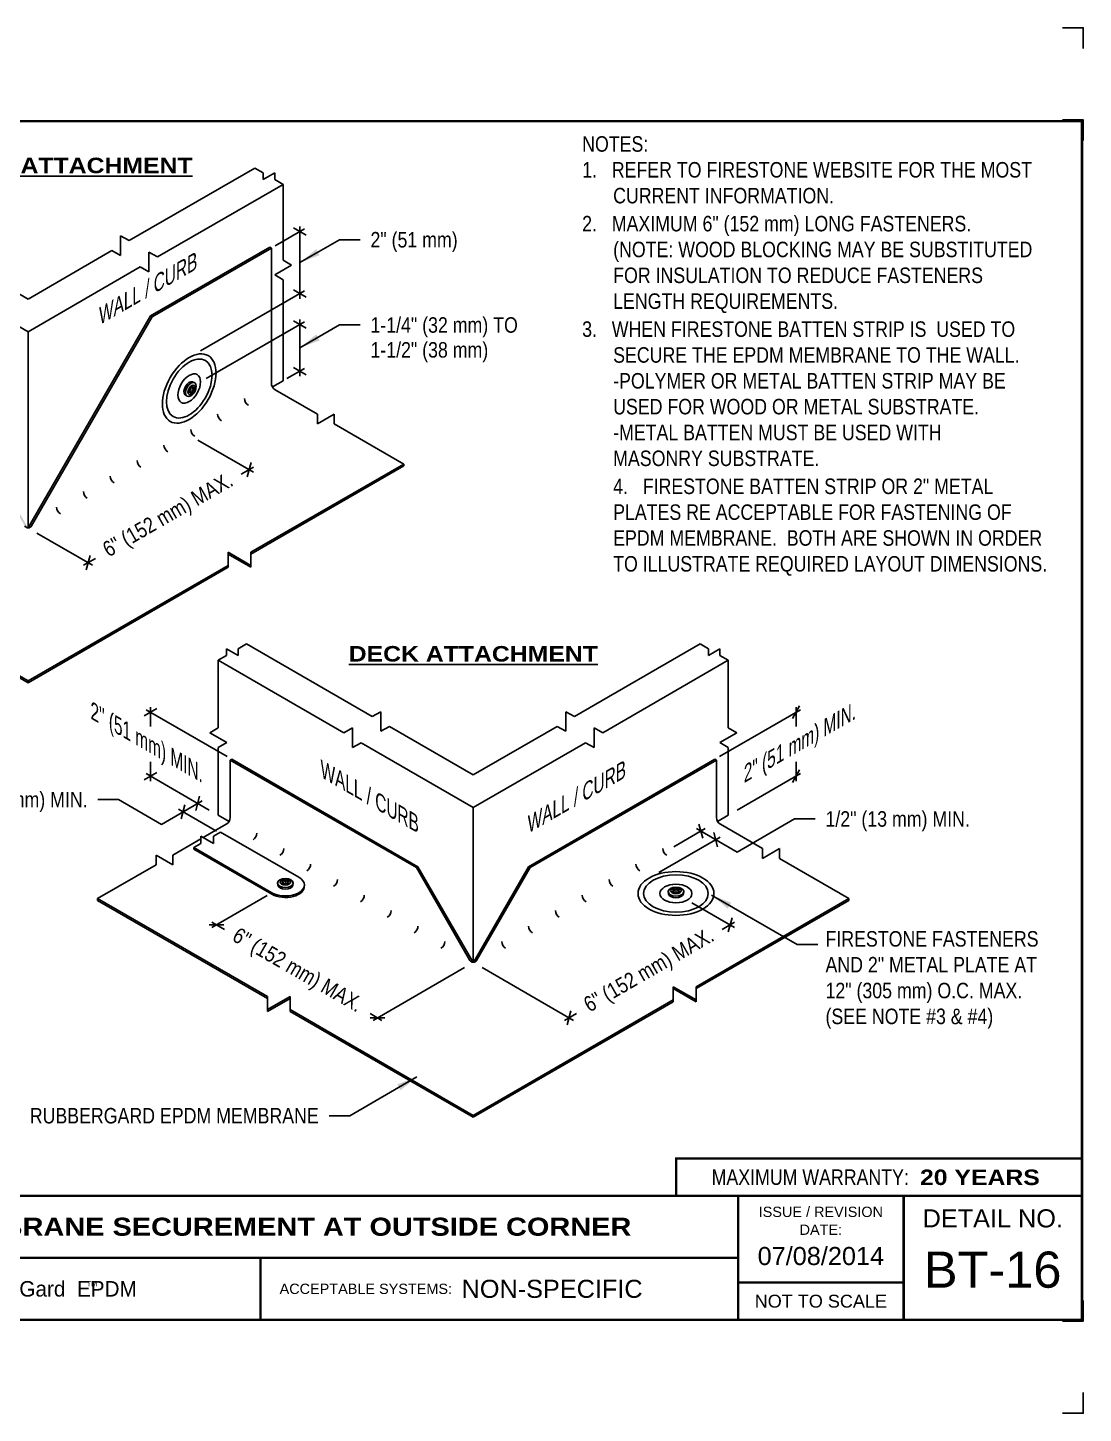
# Model space of a CAD drawing. Header units: inches. Extents: x 165.4 to 185.5, y -124.4 to -107.6.
# Drawn here: x 172.71 to 185.48, y -124.4 to -107.64 of the extents above; entities that cross this region are included whole.
import ezdxf
from ezdxf.enums import TextEntityAlignment as Align

# ---------------------------------------------------------------- set-up
doc = ezdxf.new("R2010")
doc.units = ezdxf.units.IN
doc.header["$MEASUREMENT"] = 0
doc.layers.get('0').update_dxf_attribs({"linetype": 'CONTINUOUS'})
doc.layers.get('DEFPOINTS').update_dxf_attribs({"linetype": 'CONTINUOUS'})
for name, color, linetype in [('FSBP-ACCESSORY-FIRESTONE', 7, 'CONTINUOUS'), ('FSBP-ANNO-NOTE', 7, 'CONTINUOUS'), ('FSBP-MEMBRANE', 7, 'CONTINUOUS'), ('FSBP-TTLB', 7, 'CONTINUOUS'), ('FSBP-TTLB-BORDER', 7, 'CONTINUOUS'), ('FSBP-TTLB-TEXT', 7, 'CONTINUOUS'), ('FSBP-WALL-CURB', 9, 'CONTINUOUS')]:
    doc.layers.add(name, color=color, linetype=linetype)
doc.styles.add('FSBP_ARIAL', font='arial.ttf')
doc.styles.add('FSBP_ARIAL_BOLD', font='')
doc.styles.add('FSBP_ARIAL_NAR', font='ARIALN.TTF')
doc.styles.add('FSBP_BANKGOTHIC', font='bgothm.ttf')
doc.styles.get('FSBP_ARIAL_BOLD').set_extended_font_data('Arial Black')
doc.dimstyles.new('FSBP-LEADER', dxfattribs={"dimtxt": 0.1875, "dimasz": 0.25, "dimexe": 0.0625, "dimexo": 0.125, "dimgap": 0.125, "dimtad": 0, "dimtih": 1, "dimtoh": 1, "dimdec": 4, "dimzin": 0, "dimdsep": 46, "dimlunit": 4, "dimtxsty": 'FSBP_ARIAL_NAR', "dimcen": 0.09375, "dimclrd": 256, "dimclre": 256, "dimclrt": 256, "dimadec": 0, "dimazin": 0, "dimtfac": 1, "dimtdec": 4, "dimtofl": 0, "dimtmove": 0, "dimatfit": 3, "dimfxl": 1, "dimtolj": 1, "dimtzin": 0, "dimlwd": -1, "dimlwe": -1, "dimarcsym": 0})

# ---------------------------------------------------------------- blocks, each defined once
blk = doc.blocks.new('TTLB-EPDM_1')
at = {"layer": 'DEFPOINTS', "linetype": 'Continuous', "ltscale": 1.75}
for points in [[(20.01562500000003, 13.88083333333333), (20.01562500000003, 14.13083333333333), (19.76562500000003, 14.13083333333333)], [(20.01562500000003, -2.380833333333342), (20.01562500000003, -2.630833333333342), (19.76562500000003, -2.630833333333342)]]:
    blk.add_lwpolyline(points, dxfattribs=at)
at = {"layer": 'DEFPOINTS', "color": 1}
for points in [[(20.015625, 12.765625), (20.015625, 13.015625), (19.765625, 13.015625)], [(20.015625, -1.265625), (20.015625, -1.515625), (19.765625, -1.515625)]]:
    blk.add_lwpolyline(points, dxfattribs=at)
at = {"layer": 'FSBP-TTLB', "const_width": 0.03125}
blk.add_lwpolyline([(15.09028770518938, 0), (20, 0), (20, 0.4512598240669945), (15.09028770518938, 0.4512598240669945)], close=True, dxfattribs=at)
for points in [[(0, 0), (0, -1.5), (20, -1.5), (20, 0), (0, 0)], [(15.84028770518938, 0), (15.84028770518938, -1.5)], [(17.84110496735593, 0), (17.84110496735593, -1.5)], [(20, 0), (20, -1.5)], [(4.825208527206769, -0.75), (15.84028770518938, -0.75)], [(15.84028770518938, -1.048740175933006), (17.84110496735593, -1.048740175933006)]]:
    blk.add_lwpolyline(points, dxfattribs=at)
at = {"layer": 'FSBP-TTLB-BORDER', "const_width": 0.03125}
blk.add_lwpolyline([(20, 0), (20, 13), (0, 13), (0, 0)], dxfattribs=at)
at = {"layer": 'FSBP-TTLB-TEXT', "const_width": 0.03125}
blk.add_lwpolyline([(10.06152282927678, -0.75), (10.06152282927678, -1.5)], dxfattribs=at)
at = {"layer": 'FSBP-TTLB-TEXT', "style": 'FSBP_ARIAL_NAR'}
blk.add_text('MAXIMUM WARRANTY:', height=0.1875, dxfattribs=at).set_placement((17.90516569312837, 0.2256299120335257), align=Align.MIDDLE_RIGHT)
at = {"layer": 'FSBP-TTLB-TEXT'}
for s, height, style, p in [('ISSUE / REVISION', 0.125, 'FSBP_ARIAL', (16.84069633627263, -0.1938496373466023)), ('DETAIL NO.', 0.21875, 'FSBP_ARIAL', (18.92055248367797, -0.2724398367368792)), ('DATE:', 0.125, 'FSBP_ARIAL', (16.84069633627263, -0.409973105348854)), ('RubberGard  EPDM', 0.1875, 'FSBP_BANKGOTHIC', (7.443365678241776, -1.125)), ('TM', 0.0625, 'FSBP_BANKGOTHIC', (8.023397742165457, -1.062518816683806)), ('NOT TO SCALE', 0.15625, 'FSBP_ARIAL', (16.84069633627263, -1.274370087966503))]:
    blk.add_text(s, height=height, dxfattribs=dict(at, style=style)).set_placement(p, align=Align.MIDDLE_CENTER)
at = {"layer": 'FSBP-TTLB-TEXT', "style": 'FSBP_ARIAL'}
blk.add_text('ACCEPTABLE SYSTEMS:', height=0.125, dxfattribs=at).set_placement((10.29281281591562, -1.125), align=Align.MIDDLE_LEFT)
at = {"layer": 'FSBP-TTLB-TEXT'}
for tag, height, style, p in [('MAXIMUM_WARRANTY', 0.1875, 'FSBP_ARIAL_BOLD', (18.03987100774941, 0.2240244307510579)), ('ACCPT_SYSTEMS', 0.21875, 'FSBP_ARIAL', (12.49438170418193, -1.125))]:
    blk.add_attdef(tag, text='', height=height, dxfattribs=dict(at, style=style)).set_placement(p, align=Align.MIDDLE_LEFT)
for tag, height, style, p in [('DETAIL_DESCP_LINE_1', 0.21875, 'FSBP_ARIAL_BOLD', (10.33118450231211, -0.3736318192489421)), ('ISSUE_REV_DATE', 0.21875, 'FSBP_ARIAL', (16.84069633627263, -0.7282559425942452)), ('DETAIL_NUMBER', 0.4375, 'FSBP_ARIAL', (18.91941590748775, -0.8931630692489421))]:
    blk.add_attdef(tag, text='', height=height, dxfattribs=dict(at, style=style)).set_placement(p, align=Align.MIDDLE_CENTER)

msp = doc.modelspace()

# ---------------------------------------------------------------- hatches: boundary and pattern name
at = {"layer": 'FSBP-MEMBRANE'}
h = msp.add_hatch(color=256, dxfattribs=at)
h.paths.add_polyline_path([(175.6555027445142, -110.3090919890748), (175.636017172929, -110.2978419890748), (174.1940848756277, -111.130341989075), (174.2135704472128, -111.1415919890749)])
h.paths.add_polyline_path([(174.2135704472128, -111.141591989075), (174.1940848756279, -111.1303419890751), (172.7182558027569, -113.6865529265746, -0.2679491924352108), (172.7131814351566, -113.6894826140746), (172.7131814351566, -113.6934669890746, 0.2679491924316857), (172.7537763759591, -113.6700294890745)])
h = msp.add_hatch(color=256, dxfattribs=at)
h.paths.add_polyline_path([(169.7903456973839, -110.4853419890749), (169.7708601257988, -110.4965919890749), (171.3751721863098, -111.422841989075), (171.3946577578949, -111.411591989075)])
h.paths.add_polyline_path([(171.3946577578947, -111.4115919890751), (171.3751721863098, -111.422841989075), (172.6725864943541, -113.6700294890747, 0.2679491924317109), (172.7131814351566, -113.6934669890747), (172.7131814351566, -113.6894826140746, -0.2679491924312847), (172.7081070675562, -113.6865529265747)])
h = msp.add_hatch(color=256, dxfattribs=at)
h.paths.add_polyline_path([(170.4976358382854, -114.2659830467086), (170.4976358382854, -114.2884830467086), (172.7131814351566, -115.567628893464), (172.7131814351566, -115.545128893464)])
h.paths.add_polyline_path([(170.4976358382854, -114.1293812880248), (170.4976358382854, -114.1068812880248), (170.2220635086716, -114.2659830467086), (170.2220635086716, -114.2884830467085)])
h.paths.add_polyline_path([(168.1688976750101, -112.9214854412694), (168.16889767501, -112.9439854412695), (170.2220635086716, -114.1293812880249), (170.2220635086716, -114.1068812880248)])
h = msp.add_hatch(color=256, dxfattribs=at)
h.paths.add_polyline_path([(177.2574651953029, -112.9439854412694), (177.2574651953029, -112.9214854412694), (175.4084570880522, -113.9890107697244), (175.4084570880522, -114.0115107697244)])
h.paths.add_polyline_path([(175.1328847584385, -113.9890107697244), (175.1328847584385, -114.0115107697244), (175.4084570880523, -114.1706125284081), (175.4084570880523, -114.1481125284082)])
h.paths.add_polyline_path([(175.1328847584385, -114.1706125284081), (175.1328847584385, -114.1481125284082), (172.7131814351566, -115.545128893464), (172.7131814351566, -115.5676288934639)])
h = msp.add_hatch(color=256, dxfattribs=at)
h.paths.add_polyline_path([(175.1758067511416, -116.4913112695915), (175.1563211795565, -116.5025612695916), (177.4101522929058, -117.8038112695916), (177.429637864491, -117.7925612695917)])
h.paths.add_polyline_path([(177.4296378644909, -117.7925612695917), (177.4101522929058, -117.8038112695916), (178.0580475481118, -118.9259987695912, 0.2679491924323443), (178.0986424889143, -118.9494362695914), (178.0986424889143, -118.9454518945913, -0.267949192435644), (178.0935681213139, -118.9425222070913)])
h = msp.add_hatch(color=256, dxfattribs=at)
h.paths.add_polyline_path([(178.7871326849228, -117.8038112695916), (178.7676471133377, -117.7925612695917), (178.1037168565147, -118.9425222070913, -0.2679491924349942), (178.0986424889143, -118.9454518945913), (178.0986424889143, -118.9494362695912, 0.2679491924317003), (178.1392374297168, -118.9259987695912)])
h.paths.add_polyline_path([(181.0409637982719, -116.5025612695915), (181.0214782266868, -116.4913112695915), (178.7676471133376, -117.7925612695916), (178.7871326849228, -117.8038112695916)])
h = msp.add_hatch(color=256, dxfattribs=at)
h.paths.add_polyline_path([(175.8830968920432, -119.5219523272253), (175.8830968920431, -119.5444523272253), (178.0986424889143, -120.8235981739807), (178.0986424889143, -120.8010981739807)])
h.paths.add_polyline_path([(175.8830968920432, -119.3853505685415), (175.8830968920432, -119.3628505685415), (175.6075245624293, -119.5219523272253), (175.6075245624293, -119.5444523272252)])
h.paths.add_polyline_path([(173.5543587287678, -118.1774547217861), (173.5543587287678, -118.1999547217862), (175.6075245624293, -119.3853505685415), (175.6075245624294, -119.3628505685415)])
h = msp.add_hatch(color=256, dxfattribs=at)
h.paths.add_polyline_path([(182.6429262490606, -118.1999547217861), (182.6429262490606, -118.1774547217861), (180.79391814181, -119.2449800502411), (180.79391814181, -119.2674800502411)])
h.paths.add_polyline_path([(180.5183458121962, -119.2449800502411), (180.5183458121962, -119.2674800502411), (180.79391814181, -119.4265818089248), (180.79391814181, -119.4040818089248)])
h.paths.add_polyline_path([(180.5183458121962, -119.4265818089248), (180.5183458121962, -119.404081808925), (178.0986424889143, -120.8010981739807), (178.0986424889143, -120.8235981739807)])

# ---------------------------------------------------------------- linework, layer by layer
at = {"layer": 'FSBP-ACCESSORY-FIRESTONE', "color": 1}
for p, q in [((174.6353905074474, -112.1003532130971), (174.6134479019263, -112.0830295501294)), ((174.7039035492732, -112.0321859375419), (174.6980441742732, -112.0288030258084)), ((174.7039035492733, -112.0635336862839), (174.6980441742732, -112.0601507745503)), ((174.7310514960353, -112.0165120631709), (174.7251921210352, -112.0131291514374)), ((175.7320346907296, -117.9903737695916), (175.7360661201857, -118.018038454882)), ((175.7981778572181, -117.9494494982865), (175.7981778572181, -117.9562153217537)), ((175.8253258039801, -117.9651233726575), (175.8253258039801, -117.9718891961246)), ((175.8524737507421, -117.9494494982865), (175.8524737507421, -117.9562153217537)), ((180.523428966617, -118.0525744982866), (180.523428966617, -118.0593403217537)), ((180.550576913379, -118.0682483726576), (180.550576913379, -118.0750141961246)), ((180.577724860141, -118.0525744982866), (180.577724860141, -118.0593403217537)), ((180.6438680266295, -118.0934987695917), (180.6398365971733, -118.121163454882))]:
    msp.add_line(p, q, dxfattribs=at)
at = {"layer": 'FSBP-ACCESSORY-FIRESTONE'}
for p, q in [((174.8027494697075, -117.4234265477325), (174.9558089921857, -117.5117955042373)), ((174.8027494697075, -117.4234265477325), (174.8027494697075, -117.5117955042373)), ((175.0416589941562, -117.3738610259849), (174.9558089921857, -117.4234265477325)), ((174.9558089921857, -117.5117955042373), (174.9558089921857, -117.4234265477325)), ((175.0416589941562, -117.3738610259849), (175.9877055671897, -117.9200612695916)), ((174.8027494697075, -117.5117955042373), (174.716899467737, -117.5613610259849)), ((174.716899467737, -117.5613610259849), (175.6629460407705, -118.1075612695916)), ((174.716899467737, -117.5801110259848), (174.716899467737, -117.5613610259849)), ((174.716899467737, -117.5801110259848), (175.6629460407705, -118.1263112695916))]:
    msp.add_line(p, q, dxfattribs=at)
at = {"layer": 'FSBP-ACCESSORY-FIRESTONE', "color": 1}
for points in [[(174.728681620698, -111.9387682650525), (174.7027075857207, -111.92842724273)], [(174.6804660492732, -112.0457175844761), (174.6746066742732, -112.0423346727425), (174.6533181025113, -112.05462563538)], [(174.7251921210352, -111.9928316810362), (174.7251921210352, -112.0131291514374), (174.6980441742732, -112.0288030258084), (174.6980441742732, -112.0601507745503), (174.6804660492732, -112.0702995097509)], [(174.7039035492732, -112.0051226436737), (174.6980441742732, -112.0017397319401), (174.6980441742732, -111.9771578066652)], [(175.8700518757421, -117.9663640569542), (175.8524737507421, -117.9562153217537), (175.8253258039801, -117.9718891961246), (175.7981778572181, -117.9562153217537), (175.7805997322181, -117.9663640569542)], [(175.8018883039801, -117.9786550195916), (175.8018883039801, -117.9854208430588), (175.7805997322181, -117.9977118056961)], [(175.8487633039801, -117.9786550195916), (175.8487633039801, -117.9854208430588), (175.8700518757421, -117.9977118056962)], [(175.9186169172307, -117.9903737695916), (175.9145854877744, -118.018038454882)], [(180.4572858001283, -118.0934987695917), (180.4613172295846, -118.121163454882)], [(180.505850841617, -118.0694890569543), (180.523428966617, -118.0593403217537), (180.550576913379, -118.0750141961246), (180.577724860141, -118.0593403217537), (180.595302985141, -118.0694890569543)], [(180.527139413379, -118.0817800195917), (180.527139413379, -118.0885458430588), (180.505850841617, -118.1008368056962)], [(180.574014413379, -118.0817800195917), (180.574014413379, -118.0885458430588), (180.595302985141, -118.1008368056962)]]:
    msp.add_lwpolyline(points, dxfattribs=at)
for points in [[(174.6804660492732, -112.0457175844761), (174.6804660492733, -112.0770653332181), (174.7039035492733, -112.0635336862839), (174.7039035492733, -112.032185937542), (174.7310514960353, -112.0165120631709), (174.7310514960353, -111.9894487693027), (174.7039035492732, -112.0051226436737), (174.7039035492733, -111.9737748949317), (174.6804660492733, -111.9873065418659), (174.6804660492732, -112.0186542906078), (174.6533181025113, -112.0343281649788), (174.6533181025113, -112.0613914588471)], [(175.8018883039801, -117.9786550195916), (175.7747403572181, -117.9629811452206), (175.7981778572181, -117.9494494982865), (175.8253258039801, -117.9651233726575), (175.8524737507421, -117.9494494982865), (175.8759112507421, -117.9629811452206), (175.8487633039801, -117.9786550195916), (175.8759112507421, -117.9943288939626), (175.8524737507421, -118.0078605408967), (175.8253258039801, -117.9921866665258), (175.7981778572181, -118.0078605408967), (175.7747403572181, -117.9943288939626)], [(180.574014413379, -118.0817800195917), (180.601162360141, -118.0661061452207), (180.577724860141, -118.0525744982866), (180.550576913379, -118.0682483726575), (180.523428966617, -118.0525744982866), (180.499991466617, -118.0661061452207), (180.527139413379, -118.0817800195917), (180.499991466617, -118.0974538939626), (180.523428966617, -118.1109855408967), (180.550576913379, -118.0953116665259), (180.577724860141, -118.1109855408967), (180.601162360141, -118.0974538939626)]]:
    msp.add_lwpolyline(points, close=True, dxfattribs=at)
at = {"layer": 'FSBP-ACCESSORY-FIRESTONE'}
for centre, major_axis, ratio in [((174.6617385936715, -112.0078419890749), (-0.2296396633859241, -0.3977475644174325), 0.5773502691896217), ((174.6617385936714, -112.0078419890749), (-0.1954582320687771, -0.338543588700721), 0.5773502691896222), ((174.6617385936714, -112.0078419890749), (-0.09687923299092875, -0.1677997537385968), 0.5773502691896168), ((180.550576913379, -118.1169362695916), (-0.4592793267718326, 0), 0.5773502691896205), ((180.550576913379, -118.1169362695916), (-0.3909164641375634, 0), 0.5773502691896222), ((180.550576913379, -118.1169362695916), (-0.1937584659818621, 0), 0.5773502691896168)]:
    msp.add_ellipse(centre, major_axis=major_axis, ratio=ratio, dxfattribs=at)
at = {"layer": 'FSBP-ACCESSORY-FIRESTONE', "color": 1}
for centre, major_axis, ratio in [((174.6617385936715, -112.0078419890749), (0.0447797343602644, 0.0775607750614194), 0.5773502691895147), ((180.550576913379, -118.1169362695917), (-0.08955946872053197, 0), 0.5773502691895146)]:
    msp.add_ellipse(centre, major_axis=major_axis, ratio=ratio, start_param=0.08184371939127577, end_param=3.059748934198518, dxfattribs=at)
for centre, major_axis, ratio in [((174.6820360640727, -112.0195607390749), (0.0466455566252729, 0.08079247402230748), 0.5773502691897268), ((174.6921847992732, -112.0254201140749), (0.03229307766365768, 0.05593325124622538), 0.5773502691896485), ((180.550576913379, -118.0934987695916), (-0.09329111325054905, 0), 0.5773502691897269), ((180.550576913379, -118.0817800195917), (-0.06458615532731762, 0), 0.5773502691896484)]:
    msp.add_ellipse(centre, major_axis=major_axis, ratio=ratio, dxfattribs=at)
at = {"layer": 'FSBP-ACCESSORY-FIRESTONE', "extrusion": (0, 0, -1)}
for centre, start_param in [((175.8253258039801, -118.0138112695916), 5.497787143782139), ((175.8253258039801, -118.0325612695916), 6.212415570511256)]:
    msp.add_ellipse(centre, major_axis=(0.2296396633859323, 4.895063839838153e-15), ratio=0.5773502691896205, start_param=start_param, end_param=8.639379797371932, dxfattribs=at)
at = {"layer": 'FSBP-ACCESSORY-FIRESTONE', "color": 1, "extrusion": (0, 0, -1)}
for centre, major_axis, ratio in [((175.8253258039801, -117.9903737695916), (0.09329111325054905, 0), 0.5773502691897269), ((175.8253258039801, -117.9786550195916), (0.06458615532731762, 0), 0.5773502691896484)]:
    msp.add_ellipse(centre, major_axis=major_axis, ratio=ratio, dxfattribs=at)
msp.add_ellipse((175.8253258039801, -118.0138112695916), major_axis=(0.08955946872053197, 0), ratio=0.5773502691895146, start_param=0.08184371939127577, end_param=3.059748934198518, dxfattribs=at)
at = {"layer": 'FSBP-ANNO-NOTE'}
for p, q in [((176.0562124491428, -110.0777421332405), (175.7000387136731, -110.2833791352923)), ((175.9255393069443, -110.0647979594164), (176.0786324158683, -110.1531863070647)), ((176.0020858614063, -110.9214921332405), (176.0020858614063, -110.0464921332406)), ((176.0562124491428, -110.8277421332405), (174.7987631108436, -111.5537308471999)), ((175.9255393069443, -110.8147979594164), (176.0786324158682, -110.9031863070647)), ((176.0562124491428, -111.2027421332406), (174.86845239761, -111.8884957187256)), ((175.9255393069444, -111.1897979594164), (176.0786324158683, -111.2781863070647)), ((176.0020858614063, -111.8589921332405), (176.0020858614063, -111.1714921332406)), ((176.0562124491428, -111.7652421332405), (175.8448126033961, -111.887293891089)), ((175.9255393069443, -111.7522979594164), (176.0786324158682, -111.8406863070647)), ((175.4415894430219, -113.0205890868751), (174.7675467280327, -112.6314303439307)), ((175.4415894430219, -112.958089086875), (175.2898175297695, -113.0457146418467)), ((175.3645862675488, -113.0747156746116), (175.4103394430218, -112.9039624991385)), ((173.493032284507, -114.145589086875), (172.8189895695178, -113.7564303439306)), ((173.5272328285729, -114.0633433935521), (173.3847791090339, -114.145589086875)), ((173.4160291090339, -114.1997156746115), (173.461782284507, -114.0289624991385)), ((174.1178639964009, -115.968896083003), (174.2709571053249, -115.8805077353547)), ((175.1216801634051, -116.4600612695915), (174.1402839631263, -115.8934519091788)), ((174.1944105508629, -116.0980731981925), (174.1944105508629, -115.8622019091788)), ((181.0756048144234, -116.4600612695915), (182.0570010147022, -115.8934519091788)), ((181.9586802531415, -116.0012484636408), (182.0470686007898, -115.8481553547169)), ((182.0028744269656, -116.0980731981925), (182.0028744269656, -115.8622019091788)), ((174.1178639964009, -116.7413960830029), (174.2709571053248, -116.6530077353546)), ((174.1944105508629, -116.7597019091788), (174.1944105508629, -116.5238493303736)), ((181.9586802531415, -116.7737484636407), (182.0470686007898, -116.6206553547168)), ((182.0028744269657, -116.7597019091788), (182.0028744269657, -116.5238493303736)), ((174.905173812459, -117.1075612695915), (174.1402839631263, -116.6659519091787)), ((181.2921111653695, -117.1075612695915), (182.0570010147022, -116.6659519091787)), ((174.742265495717, -117.1120905008917), (174.7880186711901, -116.9413373254187)), ((174.9933858046394, -117.3647404870228), (174.5323977561864, -117.0985889131553)), ((174.5636477561864, -117.2152155008917), (174.6094009316594, -117.0444623254187)), ((180.9057200359679, -117.3306442921639), (180.5238412237362, -117.5511221272037)), ((180.8744700359679, -117.4472708799004), (180.8287168604949, -117.2765177044273)), ((180.3431993531263, -117.8616657598274), (181.0843377754986, -117.4337692921639)), ((181.0530877754986, -117.5503958799004), (181.0073346000256, -117.3796427044274)), ((175.6055544470171, -118.1406963216945), (174.9372217791568, -118.5265583673919)), ((180.7429092525604, -118.2279793973919), (181.2600631986718, -118.5265583673918)), ((175.0797367145416, -118.4953083673919), (174.9029600192449, -118.4953083673919)), ((174.9372217791567, -118.4640583673919), (175.0889936924091, -118.5516839223636)), ((181.2600631986718, -118.4640583673917), (181.1082912854194, -118.5516839223634)), ((181.1830600231987, -118.5806849551283), (181.2288131986718, -118.4099317796552)), ((176.8857789376717, -119.6515583673917), (177.9928343545531, -119.0123996244473)), ((179.3115060401569, -119.6515583673917), (178.2044506232755, -119.0123996244473)), ((177.0282938730565, -119.6203083673917), (176.8515171777599, -119.6203083673916)), ((176.8515783936057, -119.5693126740688), (176.9940321131447, -119.6515583673917)), ((179.3457065842229, -119.5693126740688), (179.2032528646839, -119.6515583673917)), ((179.2345028646839, -119.7056849551282), (179.2802560401569, -119.5349317796551))]:
    msp.add_line(p, q, dxfattribs=at)
for points in [[(174.8192686711901, -116.9954639131552), (174.3261158657707, -117.2801858181157), (173.8081254517863, -116.9811239131641), (173.5581254517863, -116.9811239131641)], [(180.7974668604949, -117.3306442921639), (181.2906196659143, -117.6153661971243), (181.9843271424965, -117.2148539987806), (182.2343271424965, -117.2148539987806)]]:
    msp.add_lwpolyline(points, dxfattribs=at)
at = {"layer": 'FSBP-MEMBRANE'}
for p, q in [((174.1940848756277, -111.130341989075), (175.636017172929, -110.2978419890748)), ((174.2135704472128, -111.141591989075), (175.6555027445142, -110.3090919890748)), ((175.6555027445142, -110.3090919890748), (175.636017172929, -110.2978419890748)), ((175.6555027445142, -111.9424654013383), (175.6555027445142, -110.3090919890748)), ((174.194084875628, -111.1303419890748), (172.7182558027569, -113.6865529265746)), ((174.2135704472128, -111.141591989075), (172.753776375959, -113.6700294890746)), ((174.2135704472128, -111.141591989075), (174.1940848756277, -111.130341989075)), ((175.7023777445142, -112.0236552829431), (176.2119376539972, -112.3178498338514)), ((176.4160170173014, -112.3178498338514), (176.2119376539972, -112.4356751091911)), ((176.2119376539972, -112.4356751091911), (176.2119376539972, -112.3178498338514)), ((176.4160170173014, -112.3178498338514), (176.4160170173014, -112.4356751091911)), ((176.4160170173014, -112.4356751091911), (177.2574651953029, -112.9214854412694)), ((175.4084570880523, -113.9890107697244), (177.2574651953029, -112.9214854412694)), ((175.4084570880523, -114.0115107697244), (177.2574651953029, -112.9439854412694)), ((177.2574651953029, -112.9214854412694), (177.2574651953029, -112.9439854412694)), ((175.1328847584385, -113.9890107697244), (175.4084570880523, -114.1481125284081)), ((175.1328847584385, -113.9890107697244), (175.1328847584385, -114.1706125284081)), ((175.4084570880523, -114.1706125284081), (175.1328847584385, -114.0115107697244)), ((175.4084570880523, -114.1706125284081), (175.4084570880523, -113.9890107697244)), ((172.7131814351566, -115.545128893464), (170.4976358382854, -114.2659830467087)), ((172.7131814351566, -115.567628893464), (170.4976358382854, -114.2884830467086)), ((172.7131814351566, -115.545128893464), (175.1328847584385, -114.1481125284082)), ((172.7131814351566, -115.567628893464), (175.1328847584385, -114.1706125284081)), ((172.7131814351566, -115.567628893464), (172.7131814351566, -115.545128893464)), ((175.1563211795566, -116.5025612695915), (175.1758067511417, -116.4913112695915)), ((177.429637864491, -117.7925612695917), (175.1758067511416, -116.4913112695915)), ((178.7676471133376, -117.7925612695916), (181.0214782266868, -116.4913112695915)), ((181.0409637982719, -116.5025612695915), (181.0214782266868, -116.4913112695915)), ((177.4101522929058, -117.8038112695916), (175.1563211795565, -116.5025612695916)), ((175.1563211795566, -117.198434681855), (175.1563211795566, -116.5025612695915)), ((178.7871326849228, -117.8038112695916), (181.0409637982719, -116.5025612695915)), ((181.0409637982719, -117.198434681855), (181.0409637982719, -116.5025612695915)), ((175.1094461795566, -117.2796245634598), (174.8315616531373, -117.4400612695916)), ((181.0878387982719, -117.2796245634598), (181.597398707755, -117.5738191143681)), ((174.8027494697075, -117.4566959914507), (174.4643780373378, -117.6520548290155)), ((174.2602986740336, -117.6520548290155), (174.4643780373378, -117.7698801043552)), ((174.2602986740336, -117.6520548290155), (174.2602986740336, -117.7698801043552)), ((174.4643780373378, -117.7698801043552), (174.4643780373378, -117.6520548290155)), ((181.8014780710591, -117.5738191143681), (181.597398707755, -117.6916443897078)), ((181.597398707755, -117.6916443897078), (181.597398707755, -117.5738191143681)), ((181.8014780710591, -117.5738191143681), (181.8014780710591, -117.6916443897078)), ((174.2602986740336, -117.7698801043552), (173.5543587287678, -118.1774547217861)), ((177.4101522929058, -117.8038112695916), (177.429637864491, -117.7925612695917)), ((177.4101522929058, -117.8038112695916), (178.0580475481118, -118.9259987695912)), ((177.4296378644908, -117.7925612695916), (178.0935681213139, -118.9425222070913)), ((178.7676471133377, -117.7925612695916), (178.1037168565147, -118.9425222070913)), ((178.7871326849228, -117.8038112695916), (178.1392374297168, -118.9259987695912)), ((178.7871326849228, -117.8038112695916), (178.7676471133376, -117.7925612695916)), ((181.8014780710591, -117.6916443897078), (182.6429262490606, -118.1774547217861)), ((175.6075245624293, -119.3628505685415), (173.5543587287678, -118.1774547217861)), ((173.5543587287678, -118.1774547217861), (173.5543587287678, -118.1999547217862)), ((175.6075245624293, -119.3853505685416), (173.5543587287678, -118.1999547217862)), ((180.79391814181, -119.2449800502411), (182.6429262490606, -118.1774547217861)), ((180.79391814181, -119.2674800502411), (182.6429262490606, -118.1999547217861)), ((182.6429262490606, -118.1774547217861), (182.6429262490606, -118.1999547217861)), ((180.5183458121962, -119.2449800502411), (180.79391814181, -119.4040818089248)), ((180.5183458121962, -119.2449800502411), (180.5183458121962, -119.4265818089248)), ((180.79391814181, -119.4265818089248), (180.5183458121962, -119.2674800502411)), ((180.79391814181, -119.4265818089248), (180.79391814181, -119.2449800502411)), ((175.8830968920432, -119.3628505685415), (175.6075245624293, -119.5219523272253)), ((175.6075245624293, -119.5444523272252), (175.6075245624293, -119.3628505685415)), ((175.6075245624293, -119.5444523272252), (175.8830968920432, -119.3853505685415)), ((175.8830968920432, -119.3628505685415), (175.8830968920431, -119.5444523272253)), ((178.0986424889143, -120.8010981739807), (180.5183458121962, -119.4040818089249)), ((178.0986424889143, -120.8235981739807), (180.5183458121962, -119.4265818089248)), ((178.0986424889143, -120.8010981739807), (175.8830968920431, -119.5219523272254)), ((178.0986424889143, -120.8235981739807), (175.8830968920432, -119.5444523272253)), ((178.0986424889143, -120.8235981739807), (178.0986424889143, -120.8010981739807))]:
    msp.add_line(p, q, dxfattribs=at)
for centre, radius, start, end in [((175.7492527445142, -111.9424654013383), 0.09375, 180, 239.9999999999995), ((175.424493218095, -112.1299654013383), 0.09375, 180, 239.9999999999995), ((175.0997336916759, -112.3174654013383), 0.09375, 180, 239.9999999999995), ((174.7749741652567, -112.5049654013383), 0.09375, 180, 239.9999999999995), ((174.4502146388375, -112.6924654013383), 0.09375, 180, 239.9999999999995), ((174.1254551124184, -112.8799654013383), 0.09375, 180, 239.9999999999995), ((173.8006955859992, -113.0674654013383), 0.09375, 180, 239.9999999999995), ((173.47593605958, -113.2549654013382), 0.09375, 180, 239.9999999999995), ((173.1511765331609, -113.4424654013382), 0.09375, 180, 239.9999999999995), ((172.7131814351567, -113.6465919890746), 0.046875, 209.9999999999987, 330.0000000000012), ((172.7131814351567, -113.6836232390746), 0.005859375, 210.0000000000018, 329.9999999999982), ((175.0625711795566, -117.198434681855), 0.09375, 300.0000000000005, 7.016477563892657e-15), ((181.1347137982719, -117.198434681855), 0.09375, 180, 239.9999999999995), ((175.3873307059758, -117.385934681855), 0.09375, 300.0000000000017, 1.228349475245905e-12), ((175.712090232395, -117.573434681855), 0.09375, 300.0000000000017, 1.228349475245905e-12), ((180.4851947454336, -117.573434681855), 0.09375, 180, 239.9999999999995), ((176.0368497588141, -117.760934681855), 0.09375, 300.0000000000017, 1.228349475245905e-12), ((180.1604352190144, -117.760934681855), 0.09375, 180, 239.9999999999995), ((176.3616092852333, -117.948434681855), 0.09375, 300.0000000000017, 1.228349475245905e-12), ((179.8356756925953, -117.948434681855), 0.09375, 180, 239.9999999999995), ((176.6863688116525, -118.135934681855), 0.09375, 300.0000000000017, 1.228349475245905e-12), ((179.5109161661761, -118.1359346818549), 0.09375, 180, 239.9999999999995), ((177.0111283380716, -118.323434681855), 0.09375, 300.0000000000017, 1.228349475245905e-12), ((179.1861566397569, -118.3234346818549), 0.09375, 180, 239.9999999999995), ((177.3358878644908, -118.5109346818549), 0.09375, 300.0000000000017, 1.228349475245905e-12), ((178.8613971133377, -118.5109346818549), 0.09375, 180, 239.9999999999995), ((177.66064739091, -118.6984346818549), 0.09375, 300.0000000000017, 1.228349475245905e-12), ((178.5366375869186, -118.6984346818549), 0.09375, 180, 239.9999999999995), ((178.0986424889144, -118.9025612695912), 0.046875, 209.9999999999987, 330.0000000000012), ((178.0986424889144, -118.9395925195913), 0.005859375, 210.0000000000018, 329.9999999999982)]:
    msp.add_arc(centre, radius, start, end, dxfattribs=at)
at = {"layer": 'FSBP-WALL-CURB'}
for p, q in [((173.9374243602858, -110.2186072000196), (175.4563880831483, -109.3416330857357)), ((174.2794332132762, -110.4160661033588), (175.7983969361386, -109.5390919890749)), ((175.7983969361386, -110.4572731235828), (175.7983969361386, -109.5390919890749)), ((173.8325904510524, -110.3969583610754), (173.8325904510524, -110.161307810396)), ((173.8325904510524, -110.161307810396), (173.9374243602858, -110.2186072000196)), ((172.7131814351565, -110.9254241823965), (171.698606328494, -110.3396589714518)), ((172.7131814351565, -110.9254241823965), (173.727756541819, -110.3396589714518)), ((173.8325904510524, -110.3969583610754), (173.727756541819, -110.3396589714518)), ((174.1745993040428, -110.5944172644146), (174.1745993040428, -110.3587667137352)), ((174.1745993040428, -110.3587667137352), (174.2794332132762, -110.4160661033588)), ((175.9004366177907, -110.5161857612527), (175.7983969361386, -110.4572731235828)), ((172.7131814351565, -111.3203419890749), (171.3565974755037, -110.537117874791)), ((172.7131814351565, -111.3203419890749), (174.0697653948093, -110.537117874791)), ((174.1745993040428, -110.5944172644146), (174.0697653948093, -110.537117874791)), ((175.6963572544865, -110.6340110365924), (175.9004366177907, -110.5161857612527)), ((175.6963572544865, -110.6340110365924), (175.7983969361386, -110.6929236742622)), ((175.7983969361386, -111.9140919890748), (175.7983969361386, -110.6929236742622)), ((172.7131814351566, -113.6953419890749), (172.7131814351565, -111.3203419890749)), ((175.6680628629094, -111.9893404013383), (175.7983969361386, -111.9140919890748)), ((176.8743995637849, -115.9745764805363), (175.3554358409225, -115.0976023662524)), ((179.3228854140436, -115.9745764805363), (180.841849136906, -115.0976023662524)), ((176.5323907107946, -116.1720353838755), (175.0134269879321, -115.2950612695916)), ((175.0134269879321, -116.1147359942518), (175.0134269879321, -115.2950612695916)), ((179.6648942670339, -116.1720353838755), (181.1838579898964, -115.2950612695916)), ((181.1838579898964, -116.1147359942518), (181.1838579898964, -115.2950612695916)), ((176.9792334730184, -115.9172770909127), (176.8743995637849, -115.9745764805363)), ((176.9792334730184, -116.1529276415921), (176.9792334730184, -115.9172770909127)), ((179.2180515048101, -116.1529276415921), (179.2180515048101, -115.9172770909127)), ((179.2180515048101, -115.9172770909127), (179.3228854140436, -115.9745764805363)), ((174.9113873062801, -116.1736486319217), (175.0134269879321, -116.1147359942518)), ((176.637224620028, -116.1147359942519), (176.5323907107946, -116.1720353838755)), ((176.637224620028, -116.3503865449313), (176.637224620028, -116.1147359942519)), ((176.9792334730184, -116.1529276415921), (177.0840673822518, -116.0956282519685)), ((178.0986424889142, -116.6813934629132), (177.0840673822518, -116.0956282519685)), ((178.0986424889142, -116.6813934629132), (179.1132175955767, -116.0956282519685)), ((179.2180515048101, -116.1529276415921), (179.1132175955767, -116.0956282519685)), ((179.5600603578005, -116.3503865449313), (179.5600603578005, -116.1147359942519)), ((179.5600603578005, -116.1147359942519), (179.6648942670339, -116.1720353838755)), ((181.2858976715484, -116.1736486319217), (181.1838579898964, -116.1147359942518)), ((175.1154666695842, -116.2914739072614), (174.9113873062801, -116.1736486319217)), ((175.1154666695842, -116.2914739072614), (175.0134269879322, -116.3503865449312)), ((176.637224620028, -116.3503865449313), (176.7420585292614, -116.2930871553077)), ((178.0986424889142, -117.0763112695916), (176.7420585292614, -116.2930871553077)), ((178.0986424889142, -117.0763112695916), (179.4552264485671, -116.2930871553077)), ((179.5600603578005, -116.3503865449313), (179.4552264485671, -116.2930871553077)), ((181.0818183082443, -116.2914739072614), (181.2858976715484, -116.1736486319217)), ((181.0818183082443, -116.2914739072614), (181.1838579898963, -116.3503865449312)), ((175.0134269879322, -117.1700612695915), (175.0134269879321, -116.3503865449312)), ((181.1838579898963, -117.1700612695915), (181.1838579898964, -116.3503865449312)), ((178.0986424889143, -118.9513112695916), (178.0986424889142, -117.0763112695916)), ((175.1437610611614, -117.245309681855), (175.0134269879322, -117.1700612695915)), ((181.0535239166671, -117.245309681855), (181.1838579898963, -117.1700612695915))]:
    msp.add_line(p, q, dxfattribs=at)
at = {"layer": 'FSBP-WALL-CURB', "linetype": 'Continuous'}
for p, q in [((175.5579203848921, -109.4002527874789), (175.4563880831483, -109.3416330857357)), ((175.5579203848921, -109.4804722873316), (175.6968646343948, -109.4002527874789)), ((175.5579203848921, -109.4804722873316), (175.5579203848921, -109.4002527874789)), ((175.6968646343948, -109.4002527874789), (175.6968646343948, -109.4804722873316)), ((175.7983969361386, -109.5390919890749), (175.6968646343948, -109.4804722873316)), ((175.2539035391787, -115.1562220679956), (175.3554358409225, -115.0976023662523)), ((180.9433814386499, -115.1562220679956), (180.841849136906, -115.0976023662523)), ((175.0134269879321, -115.2950612695916), (175.114959289676, -115.2364415678483)), ((175.2539035391787, -115.2364415678483), (175.114959289676, -115.1562220679956)), ((175.114959289676, -115.1562220679956), (175.114959289676, -115.2364415678483)), ((175.2539035391787, -115.2364415678483), (175.2539035391787, -115.1562220679956)), ((180.9433814386499, -115.2364415678483), (181.0823256881525, -115.1562220679956)), ((180.9433814386499, -115.2364415678483), (180.9433814386499, -115.1562220679956)), ((181.0823256881525, -115.1562220679956), (181.0823256881525, -115.2364415678483)), ((181.1838579898964, -115.2950612695916), (181.0823256881525, -115.2364415678483))]:
    msp.add_line(p, q, dxfattribs=at)

# ---------------------------------------------------------------- block references
msp.add_blockref('TTLB-EPDM_1', (165.4627011304547, -121.7740378368987)).add_auto_attribs({'DETAIL_DESCP_LINE_1': 'MEMBRANE SECUREMENT AT OUTSIDE CORNER', 'ACCPT_SYSTEMS': 'NON-SPECIFIC', 'ISSUE_REV_DATE': '07/08/2014', 'DETAIL_NUMBER': 'BT-16', 'MAXIMUM_WARRANTY': '20 YEARS'})

# ---------------------------------------------------------------- texts
at = {"layer": 'FSBP-ANNO-NOTE', "style": 'FSBP_ARIAL_BOLD'}
for s, p in [('%%UWALL/CURB ATTACHMENT', (172.7131814351565, -109.3095815094238)), ('%%UDECK ATTACHMENT', (178.0986424889143, -115.2169277369688))]:
    msp.add_text(s, height=0.1875, dxfattribs=at).set_placement(p, align=Align.MIDDLE_CENTER)
at = {"layer": 'FSBP-ANNO-NOTE', "style": 'FSBP_ARIAL_NAR'}
for s, p in [('2" (51 mm)', (176.8547327076815, -110.208222597966)), ('1-1/4" (32 mm) TO', (176.8547327076815, -111.2394725979659)), ('1-1/2" (38 mm)', (176.8547327076815, -111.5402538479659)), ('1/2" (13 mm) MIN.', (182.3593271424965, -117.2148539987807))]:
    msp.add_text(s, height=0.1875, dxfattribs=at).set_placement(p, align=Align.MIDDLE_LEFT)
for s, rotation, oblique, p in [('WALL / CURB', 30.00000000000054, 30, (174.1189899140977, -110.819933089975)), ('2" (51 mm) MIN.', 329.9999999999994, 329.9999999999999, (174.1944105508629, -116.3109519091788)), ('2" (51 mm) MIN.', 30.00000000000061, 30, (182.0028744269657, -116.3109519091788)), ('WALL / CURB', 329.9999999999994, 329.9999999999999, (176.8922728303992, -116.9696565348332)), ('WALL / CURB', 30.00000000000061, 30, (179.3050121474292, -116.9696565348332))]:
    msp.add_text(s, height=0.1875, rotation=rotation, dxfattribs=dict(at, oblique=oblique)).set_placement(p, align=Align.MIDDLE_CENTER)
for rotation, p in [(30.00000000000054, (174.4131842760279, -113.551839086875)), (330.000000000002, (175.9656269461507, -119.0578083673918)), (30.00000000000054, (180.2316580316779, -119.0578083673917))]:
    msp.add_text('6" (152 mm) MAX.', height=0.1875, rotation=rotation, dxfattribs=at).set_placement(p, align=Align.MIDDLE)
for s, p in [('1/2" (13 mm) MIN.', (173.4331254517863, -116.9811239131641)), ('RUBBERGARD EPDM MEMBRANE', (176.2287887037395, -120.8049982940036))]:
    msp.add_text(s, height=0.1875, dxfattribs=at).set_placement(p, align=Align.MIDDLE_RIGHT)
at = {"layer": 'FSBP-ANNO-NOTE', "char_height": 0.1875, "attachment_point": 1, "style": 'FSBP_ARIAL_NAR'}
for s, width, heights, insert in [('\\pi-0.375,l0.375,t0.1875,0.375;NOTES:\\P1.   REFER TO FIRESTONE WEBSITE FOR THE MOST CURRENT INFORMATION.\\P{\\H0.083333x;\\P\\pt0.375;}2.   MAXIMUM 6" (152 mm) LONG FASTENERS. \\P\\pi0;(NOTE: WOOD BLOCKING MAY BE SUBSTITUTED FOR INSULATION TO REDUCE FASTENERS \\PLENGTH REQUIREMENTS. \\P\\pi-0.375;{\\H0.083333x;\\P}3.   WHEN FIRESTONE BATTEN STRIP IS  USED TO SECURE THE EPDM MEMBRANE TO THE WALL. -POLYMER OR METAL BATTEN STRIP MAY BE USED FOR WOOD OR METAL SUBSTRATE. \\P\\pi0;-METAL BATTEN MUST BE USED WITH \\PMASONRY SUBSTRATE.\\P{\\H0.083333x;\\P\\pi-0.375;}4.   FIRESTONE BATTEN STRIP OR 2" METAL PLATES RE ACCEPTABLE FOR FASTENING OF EPDM MEMBRANE.  BOTH ARE SHOWN IN ORDER TO ILLUSTRATE REQUIRED LAYOUT DIMENSIONS.', 5.742278228040959, [6.403120853975041], (179.4158530092664, -108.9556475477804)), ('\\pt0.375;FIRESTONE FASTENERS AND 2" METAL PLATE AT 12" (305 mm) O.C. MAX. (SEE NOTE #3 & #4)', 2.738216951618597, [1.396957715876853], (182.3597439294535, -118.5718509553717))]:
    msp.add_mtext_dynamic_manual_height_columns(s, width=width, gutter_width=25.61258359297398, heights=heights, dxfattribs=dict(at, insert=insert))

# ---------------------------------------------------------------- leaders
at = {"layer": 'FSBP-ANNO-NOTE'}
for points in [[(176.0020858614063, -110.4839921332405), (176.4797327076815, -110.2082225979659), (176.7297327076815, -110.2082225979659)], [(176.0020858614063, -111.5152421332405), (176.4797327076815, -111.2394725979659), (176.7297327076815, -111.2394725979659)], [(180.9822860034128, -118.1382785241624), (182.0171320368503, -118.7357471601373), (182.2671320368503, -118.7357471601372)], [(177.4155918748683, -120.3363035146234), (176.6037887037395, -120.8049982940036), (176.3537887037395, -120.8049982940036)]]:
    msp.add_leader(points, dimstyle='FSBP-LEADER', dxfattribs=at)

doc.saveas('drawing.dxf')
